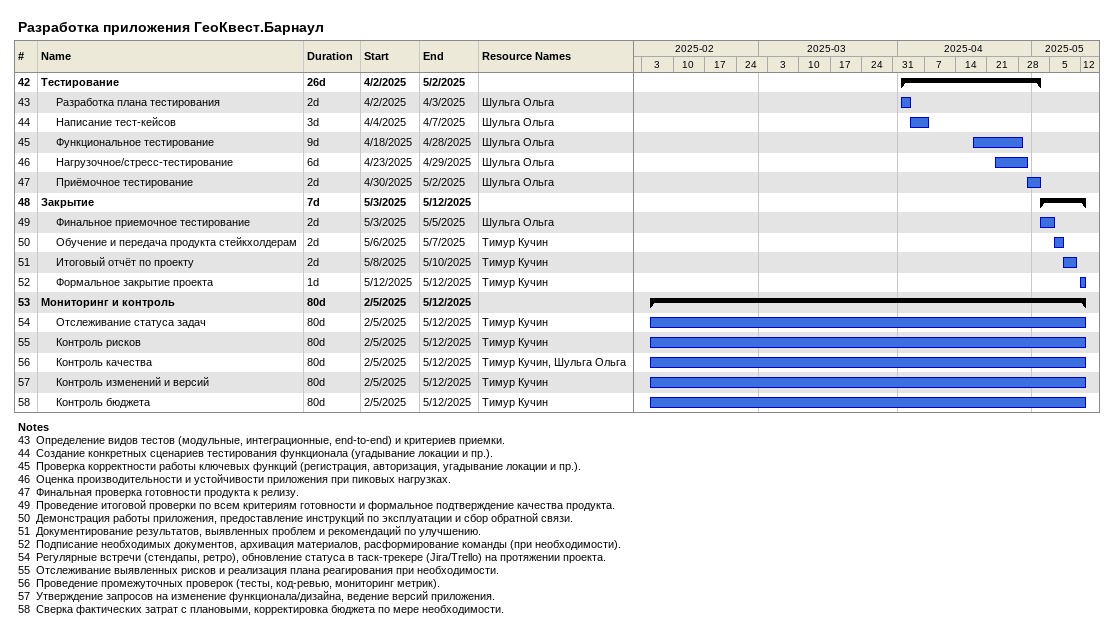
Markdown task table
Разработка приложения ГеоКвест.Барнаул

| ID | Level | Task | Duration | Start | Finish | Resources |
|---|---|---|---|---|---|---|
| 42 | 1 | **Тестирование** | 26d | 2025-04-02 | 2025-05-02 |  |
| 43 | 2 | Разработка плана тестирования | 2d | 2025-04-02 | 2025-04-03 | Шульга Ольга |
| 44 | 2 | Написание тест-кейсов | 3d | 2025-04-04 | 2025-04-07 | Шульга Ольга |
| 45 | 2 | Функциональное тестирование | 9d | 2025-04-18 | 2025-04-28 | Шульга Ольга |
| 46 | 2 | Нагрузочное/стресс-тестирование | 6d | 2025-04-23 | 2025-04-29 | Шульга Ольга |
| 47 | 2 | Приёмочное тестирование | 2d | 2025-04-30 | 2025-05-02 | Шульга Ольга |
| 48 | 1 | **Закрытие** | 7d | 2025-05-03 | 2025-05-12 |  |
| 49 | 2 | Финальное приемочное тестирование | 2d | 2025-05-03 | 2025-05-05 | Шульга Ольга |
| 50 | 2 | Обучение и передача продукта стейкхолдерам | 2d | 2025-05-06 | 2025-05-07 | Тимур Кучин |
| 51 | 2 | Итоговый отчёт по проекту | 2d | 2025-05-08 | 2025-05-10 | Тимур Кучин |
| 52 | 2 | Формальное закрытие проекта | 1d | 2025-05-12 | 2025-05-12 | Тимур Кучин |
| 53 | 1 | **Мониторинг и контроль** | 80d | 2025-02-05 | 2025-05-12 |  |
| 54 | 2 | Отслеживание статуса задач | 80d | 2025-02-05 | 2025-05-12 | Тимур Кучин |
| 55 | 2 | Контроль рисков | 80d | 2025-02-05 | 2025-05-12 | Тимур Кучин |
| 56 | 2 | Контроль качества | 80d | 2025-02-05 | 2025-05-12 | Тимур Кучин, Шульга Ольга |
| 57 | 2 | Контроль изменений и версий | 80d | 2025-02-05 | 2025-05-12 | Тимур Кучин |
| 58 | 2 | Контроль бюджета | 80d | 2025-02-05 | 2025-05-12 | Тимур Кучин |

Notes
- 43: Определение видов тестов (модульные, интеграционные, end-to-end) и критериев приемки.
- 44: Создание конкретных сценариев тестирования функционала (угадывание локации и пр.).
- 45: Проверка корректности работы ключевых функций (регистрация, авторизация, угадывание локации и пр.).
- 46: Оценка производительности и устойчивости приложения при пиковых нагрузках.
- 47: Финальная проверка готовности продукта к релизу.
- 49: Проведение итоговой проверки по всем критериям готовности и формальное подтверждение качества продукта.
- 50: Демонстрация работы приложения, предоставление инструкций по эксплуатации и сбор обратной связи.
- 51: Документирование результатов, выявленных проблем и рекомендаций по улучшению.
- 52: Подписание необходимых документов, архивация материалов, расформирование команды (при необходимости).
- 54: Регулярные встречи (стендапы, ретро), обновление статуса в таск-трекере (Jira/Trello) на протяжении проекта.
- 55: Отслеживание выявленных рисков и реализация плана реагирования при необходимости.
- 56: Проведение промежуточных проверок (тесты, код-ревью, мониторинг метрик).
- 57: Утверждение запросов на изменение функционала/дизайна, ведение версий приложения.
- 58: Сверка фактических затрат с плановыми, корректировка бюджета по мере необходимости.
